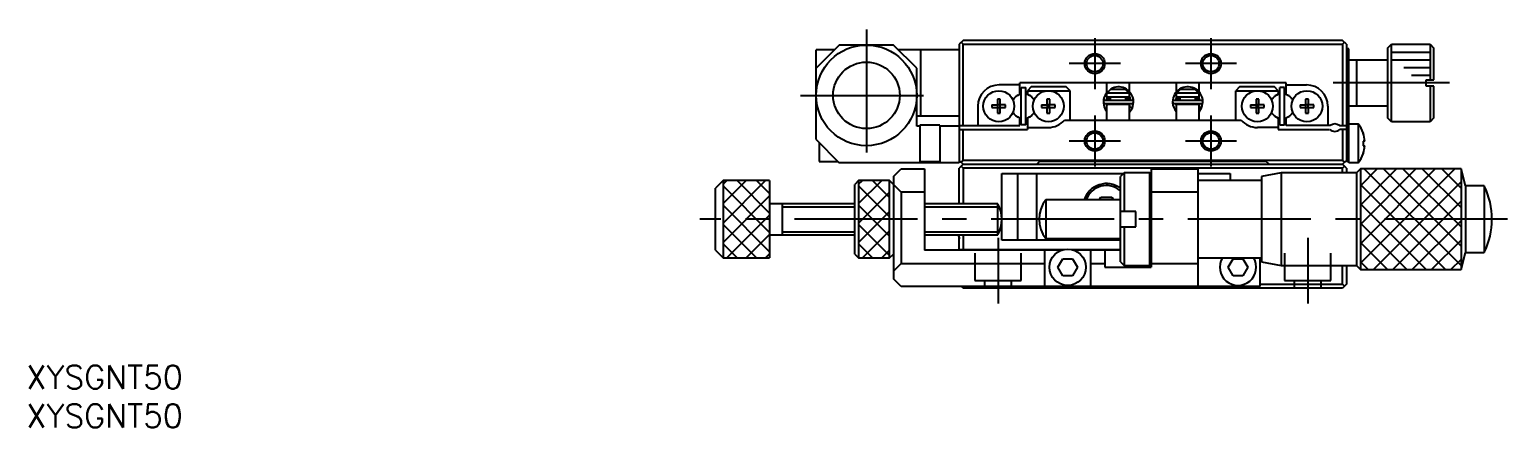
# Model space of a CAD drawing. Extents: x 0 to 426, y -8 to 269.
# Drawn here: x 0.4 to 191.3, y -8 to 43.4 of the extents above; entities that cross this region are included whole.
import ezdxf

# ---------------------------------------------------------------- set-up
doc = ezdxf.new("R2010")
doc.units = 0
doc.header["$LTSCALE"] = 0.5
doc.linetypes.add('CENTER', pattern=[50.8, 31.75, -6.35, 6.35, -6.35])
doc.linetypes.add('DASHED', pattern=[19.05, 12.7, -6.35])
for name, color, linetype in [('MSM_CENTER', 1, 'CENTER'), ('MSM_CONTINUOUS', 7, 'CONTINUOUS'), ('MSM_DASHED', 4, 'DASHED'), ('MSM_NARROW', 5, 'CONTINUOUS'), ('MSM_PART_NUMBER', 7, 'CONTINUOUS')]:
    doc.layers.add(name, color=color, linetype=linetype)
doc.styles.get("Standard").update_dxf_attribs({"font": 'txt.shx', "height": 3, "bigfont": 'bigfont.shx'})

# ---------------------------------------------------------------- blocks, each defined once
blk = doc.blocks.new('*U2')
at = {"layer": 'MSM_PART_NUMBER'}
blk.add_text('XYSGNT50', height=3, dxfattribs=at).set_placement((0, -3))
blk = doc.blocks.new('*U3')
at = {"layer": 'MSM_PART_NUMBER'}
blk.add_text('XYSGNT50', height=3, dxfattribs=at).set_placement((0, -8))

msp = doc.modelspace()

# ---------------------------------------------------------------- linework, layer by layer
at = {"layer": 'MSM_CENTER'}
for p, q in [((108.47, 43.4), (108.47, 26.4)), ((137.97, 42.3), (137.97, 35.7)), ((152.97, 42.3), (152.97, 35.7)), ((141.27, 39), (134.67, 39)), ((156.27, 39), (149.67, 39)), ((183.77, 36.5), (168.77, 36.5)), ((99.97, 34.9), (116.97, 34.9)), ((137.97, 32.3), (137.97, 25.7)), ((152.97, 32.3), (152.97, 25.7)), ((141.27, 29), (134.67, 29)), ((156.27, 29), (149.67, 29)), ((191.27, 18.9), (86.97, 18.9)), ((125.47, 16.5), (125.47, 8)), ((165.47, 16.5), (165.47, 8))]:
    msp.add_line(p, q, dxfattribs=at)
at = {"layer": 'MSM_CONTINUOUS'}
for p, q in [((120.97, 42), (120.47, 41.5)), ((169.97, 42), (120.97, 42)), ((170.47, 41.5), (169.97, 42)), ((104.97, 41.4), (101.97, 38.4)), ((101.97, 29.2), (101.97, 40.8)), ((104.37, 40.8), (101.97, 40.8)), ((111.97, 41.4), (104.97, 41.4)), ((114.97, 38.4), (111.97, 41.4)), ((120.47, 40.8), (112.57, 40.8)), ((115.47, 40.8), (115.47, 32.2)), ((120.47, 41.5), (120.47, 31)), ((120.97, 41.5), (120.72, 41.75)), ((120.97, 31), (120.97, 41.5)), ((120.97, 41.5), (169.97, 41.5)), ((170.22, 41.75), (169.97, 41.5)), ((169.97, 41.5), (169.97, 31)), ((170.47, 41.5), (170.47, 26.4)), ((170.77, 40.9), (170.47, 40.9)), ((170.77, 26.2), (170.77, 40.9)), ((175.77, 41), (176.27, 41.5)), ((175.77, 41), (175.77, 32)), ((176.27, 31.5), (176.27, 41.5)), ((176.27, 41.5), (181.27, 41.5)), ((181.27, 41.5), (181.27, 36.9)), ((181.27, 41.5), (181.77, 41)), ((181.77, 36.9), (181.77, 41)), ((114.97, 30.9), (114.97, 38.4)), ((170.77, 39.5), (175.77, 39.5)), ((171.77, 39.5), (171.77, 33.5)), ((162.67, 36.5), (128.27, 36.5)), ((128.27, 35.04), (128.27, 36.5)), ((139.47, 36.5), (139.47, 34.7)), ((142.47, 35.36), (142.47, 36.5)), ((148.47, 36.5), (148.47, 35.28)), ((151.47, 35.3), (151.47, 36.5)), ((162.67, 35.04), (162.67, 36.5)), ((180.77, 36.1), (180.77, 36.9)), ((180.77, 36.9), (181.77, 36.9)), ((125.75, 34.39), (125.39, 34.39)), ((125.39, 34.39), (125.39, 33.68)), ((128.27, 36.25), (125.62, 36.25)), ((125.75, 33.68), (125.75, 34.39)), ((127.97, 34.87), (128.27, 35.04)), ((128.47, 31.1), (128.47, 35.9)), ((128.47, 35.9), (129.07, 35.9)), ((129.07, 31.1), (129.07, 35.9)), ((129.77, 36), (129.27, 35.5)), ((129.27, 35.5), (134.77, 35.5)), ((129.27, 35.5), (129.27, 35.04)), ((129.27, 35.04), (129.56, 34.87)), ((134.27, 36), (129.77, 36)), ((131.79, 34.39), (131.79, 33.68)), ((132.15, 34.39), (131.79, 34.39)), ((132.15, 33.68), (132.15, 34.39)), ((134.77, 35.5), (134.27, 36)), ((134.77, 31.7), (134.77, 35.5)), ((140.04, 35.72), (139.46, 35.2)), ((142.47, 35.2), (139.47, 35.2)), ((139.47, 34.7), (142.47, 34.7)), ((139.49, 34.24), (139.63, 34.7)), ((139.52, 35.2), (140.05, 35.7)), ((139.55, 34.5), (139.97, 34.5)), ((139.97, 34.7), (139.97, 34.24)), ((140.05, 35.7), (141.88, 35.7)), ((141.88, 35.7), (142.41, 35.2)), ((141.97, 34.24), (141.97, 34.7)), ((141.97, 34.5), (142.47, 34.5)), ((142.43, 34.7), (142.57, 34.24)), ((142.47, 35.36), (142.47, 35.36)), ((142.47, 35.36), (142.47, 35.36)), ((142.47, 34.7), (142.47, 35.2)), ((142.47, 34.5), (142.47, 34.63)), ((148.44, 34.25), (148.57, 34.7)), ((148.47, 35.28), (148.47, 35.28)), ((148.47, 35.28), (148.47, 35.28)), ((151.47, 35.2), (148.47, 35.2)), ((148.47, 35.2), (148.47, 34.7)), ((148.47, 34.7), (151.47, 34.7)), ((148.49, 34.5), (148.97, 34.5)), ((148.52, 35.2), (149.05, 35.7)), ((148.97, 34.7), (148.97, 34.25)), ((149.05, 35.7), (150.88, 35.7)), ((150.88, 35.7), (151.41, 35.2)), ((150.97, 34.25), (150.97, 34.7)), ((150.97, 34.5), (151.47, 34.5)), ((151.38, 34.7), (151.51, 34.25)), ((151.47, 35.3), (151.47, 35.3)), ((151.47, 34.7), (151.47, 35.2)), ((156.67, 36), (156.17, 35.5)), ((156.17, 35.5), (161.67, 35.5)), ((156.17, 31.7), (156.17, 35.5)), ((161.17, 36), (156.67, 36)), ((158.79, 34.39), (158.79, 33.68)), ((159.15, 34.39), (158.79, 34.39)), ((159.15, 33.68), (159.15, 34.39)), ((161.67, 35.5), (161.17, 36)), ((161.67, 35.04), (161.37, 34.87)), ((161.67, 35.5), (161.67, 35.04)), ((161.87, 31.1), (161.87, 35.9)), ((162.47, 35.9), (161.87, 35.9)), ((162.47, 31.1), (162.47, 35.9)), ((162.67, 36.25), (165.32, 36.25)), ((162.96, 34.87), (162.67, 35.04)), ((165.19, 34.39), (165.19, 33.68)), ((165.55, 34.39), (165.19, 34.39)), ((165.55, 33.68), (165.55, 34.39)), ((181.77, 36.1), (180.77, 36.1)), ((181.27, 36.1), (181.27, 31.5)), ((181.77, 32), (181.77, 36.1)), ((122.87, 33.5), (122.87, 31)), ((124.68, 33.68), (125.39, 33.68)), ((124.68, 33.68), (124.68, 33.32)), ((124.68, 33.32), (125.39, 33.32)), ((125.4, 33.67), (125.39, 33.68)), ((125.4, 33.33), (125.39, 33.32)), ((125.39, 33.32), (125.39, 32.61)), ((125.39, 32.61), (125.75, 32.61)), ((125.73, 33.67), (125.4, 33.67)), ((125.4, 33.67), (125.4, 33.33)), ((125.4, 33.33), (125.73, 33.33)), ((125.73, 33.67), (125.75, 33.68)), ((125.73, 33.33), (125.73, 33.67)), ((125.73, 33.33), (125.75, 33.32)), ((126.45, 33.68), (125.75, 33.68)), ((125.75, 33.32), (126.45, 33.32)), ((125.75, 32.61), (125.75, 33.32)), ((126.45, 33.32), (126.45, 33.68)), ((131.08, 33.68), (131.79, 33.68)), ((131.08, 33.68), (131.08, 33.32)), ((131.08, 33.32), (131.79, 33.32)), ((131.8, 33.67), (131.79, 33.68)), ((131.8, 33.33), (131.79, 33.32)), ((131.79, 33.32), (131.79, 32.61)), ((131.79, 32.61), (132.15, 32.61)), ((131.8, 33.67), (131.8, 33.33)), ((132.13, 33.67), (131.8, 33.67)), ((131.8, 33.33), (132.13, 33.33)), ((132.13, 33.67), (132.15, 33.68)), ((132.13, 33.33), (132.13, 33.67)), ((132.13, 33.33), (132.15, 33.32)), ((132.85, 33.68), (132.15, 33.68)), ((132.15, 33.32), (132.85, 33.32)), ((132.15, 32.61), (132.15, 33.32)), ((132.85, 33.32), (132.85, 33.68)), ((139.08, 34.02), (139.09, 33.91)), ((139.22, 33.33), (139.22, 33.33)), ((139.22, 33.33), (139.22, 33.32)), ((139.22, 33.33), (139.22, 33.33)), ((139.22, 33.33), (139.22, 33.33)), ((139.22, 33.32), (139.22, 33.32)), ((139.22, 33.32), (139.22, 33.32)), ((139.22, 33.32), (139.22, 33.32)), ((139.22, 33.32), (139.22, 33.31)), ((139.22, 33.31), (139.24, 33.27)), ((139.24, 33.27), (139.26, 33.22)), ((139.24, 33.27), (139.24, 33.27)), ((139.24, 33.27), (139.24, 33.27)), ((142.78, 34.24), (139.28, 34.24)), ((139.28, 33.84), (142.78, 33.84)), ((142.47, 33.7), (139.47, 33.7)), ((139.47, 33.7), (139.47, 31.7)), ((139.52, 33.7), (139.49, 33.84)), ((139.63, 33.7), (139.88, 33.84)), ((139.97, 33.84), (139.97, 33.7)), ((141.97, 33.7), (141.97, 33.84)), ((142.18, 33.84), (142.43, 33.7)), ((142.47, 31.7), (142.47, 33.7)), ((142.47, 33.63), (142.47, 33.45)), ((142.48, 33.4), (142.47, 33.41)), ((142.47, 33.41), (142.47, 33.41)), ((142.82, 33.26), (142.47, 33.4)), ((142.47, 32.72), (142.82, 33.27)), ((142.49, 33.39), (142.48, 33.4)), ((142.48, 33.4), (142.48, 33.4)), ((142.5, 33.39), (142.49, 33.39)), ((142.51, 33.38), (142.5, 33.39)), ((142.52, 33.38), (142.51, 33.38)), ((142.53, 33.37), (142.52, 33.38)), ((142.54, 33.36), (142.53, 33.37)), ((142.56, 33.36), (142.54, 33.36)), ((142.57, 33.35), (142.56, 33.36)), ((142.58, 33.35), (142.57, 33.35)), ((142.6, 33.34), (142.58, 33.35)), ((142.61, 33.33), (142.6, 33.34)), ((142.63, 33.33), (142.61, 33.33)), ((142.64, 33.32), (142.63, 33.33)), ((142.65, 33.31), (142.64, 33.32)), ((142.67, 33.31), (142.65, 33.31)), ((142.68, 33.3), (142.67, 33.31)), ((142.7, 33.3), (142.68, 33.3)), ((142.71, 33.29), (142.7, 33.3)), ((142.72, 33.29), (142.71, 33.29)), ((142.74, 33.28), (142.72, 33.29)), ((142.75, 33.28), (142.74, 33.28)), ((142.76, 33.28), (142.75, 33.28)), ((142.77, 33.27), (142.76, 33.28)), ((142.78, 33.27), (142.77, 33.27)), ((142.79, 33.27), (142.78, 33.27)), ((142.8, 33.27), (142.79, 33.27)), ((142.81, 33.27), (142.8, 33.27)), ((142.8, 33.27), (142.8, 33.27)), ((142.83, 33.81), (142.81, 33.84)), ((142.81, 33.84), (142.81, 33.84)), ((142.82, 33.27), (142.81, 33.27)), ((142.82, 33.27), (142.98, 34.01)), ((142.82, 33.27), (142.84, 33.3)), ((142.82, 33.27), (142.82, 33.27)), ((142.82, 33.27), (142.82, 33.27)), ((142.82, 33.27), (142.82, 33.27)), ((142.82, 33.27), (142.82, 33.27)), ((142.84, 33.77), (142.83, 33.81)), ((142.85, 33.74), (142.84, 33.77)), ((142.84, 33.3), (142.85, 33.33)), ((142.86, 33.71), (142.85, 33.74)), ((142.85, 33.33), (142.86, 33.37)), ((142.87, 33.67), (142.86, 33.71)), ((142.86, 33.37), (142.87, 33.4)), ((142.87, 33.64), (142.87, 33.67)), ((142.88, 33.61), (142.87, 33.64)), ((142.87, 33.43), (142.88, 33.47)), ((142.87, 33.4), (142.87, 33.43)), ((142.88, 33.57), (142.88, 33.61)), ((142.88, 33.54), (142.88, 33.57)), ((142.88, 33.5), (142.88, 33.54)), ((142.88, 33.47), (142.88, 33.5)), ((148.02, 34.03), (148.03, 33.93)), ((148.16, 33.34), (148.16, 33.34)), ((148.16, 33.34), (148.16, 33.34)), ((148.16, 33.34), (148.16, 33.34)), ((148.16, 33.34), (148.16, 33.33)), ((148.16, 33.33), (148.16, 33.33)), ((148.16, 33.33), (148.16, 33.33)), ((148.16, 33.33), (148.16, 33.33)), ((148.16, 33.33), (148.16, 33.32)), ((148.16, 33.32), (148.18, 33.28)), ((148.18, 33.28), (148.18, 33.28)), ((148.18, 33.28), (148.18, 33.28)), ((148.18, 33.28), (148.21, 33.23)), ((151.72, 34.25), (148.22, 34.25)), ((148.22, 33.85), (151.72, 33.85)), ((148.46, 33.7), (148.44, 33.85)), ((148.47, 33.69), (148.46, 33.7)), ((151.47, 33.7), (148.47, 33.7)), ((148.47, 33.7), (148.47, 31.7)), ((148.57, 33.7), (148.82, 33.85)), ((148.97, 33.85), (148.97, 33.7)), ((150.97, 33.7), (150.97, 33.85)), ((151.12, 33.85), (151.38, 33.7)), ((151.47, 31.7), (151.47, 33.7)), ((151.48, 33.38), (151.47, 33.39)), ((151.76, 33.27), (151.47, 33.38)), ((151.47, 32.79), (151.77, 33.28)), ((151.49, 33.37), (151.48, 33.38)), ((151.5, 33.37), (151.49, 33.37)), ((151.52, 33.36), (151.5, 33.37)), ((151.53, 33.35), (151.52, 33.36)), ((151.54, 33.35), (151.53, 33.35)), ((151.56, 33.34), (151.54, 33.35)), ((151.57, 33.33), (151.56, 33.34)), ((151.59, 33.33), (151.57, 33.33)), ((151.6, 33.32), (151.59, 33.33)), ((151.62, 33.32), (151.6, 33.32)), ((151.63, 33.31), (151.62, 33.32)), ((151.65, 33.31), (151.63, 33.31)), ((151.66, 33.3), (151.65, 33.31)), ((151.67, 33.3), (151.66, 33.3)), ((151.69, 33.29), (151.67, 33.3)), ((151.7, 33.29), (151.69, 33.29)), ((151.71, 33.29), (151.7, 33.29)), ((151.72, 33.28), (151.71, 33.29)), ((151.73, 33.28), (151.72, 33.28)), ((151.74, 33.28), (151.73, 33.28)), ((151.75, 33.28), (151.74, 33.28)), ((151.76, 33.85), (151.75, 33.85)), ((151.76, 33.28), (151.75, 33.28)), ((151.75, 33.28), (151.75, 33.28)), ((151.76, 33.28), (151.92, 34.02)), ((151.77, 33.82), (151.76, 33.85)), ((151.76, 33.28), (151.76, 33.27)), ((151.77, 33.28), (151.76, 33.28)), ((151.76, 33.28), (151.76, 33.28)), ((151.76, 33.28), (151.76, 33.28)), ((151.78, 33.78), (151.77, 33.82)), ((151.77, 33.28), (151.78, 33.31)), ((151.77, 33.28), (151.77, 33.28)), ((151.79, 33.75), (151.78, 33.78)), ((151.78, 33.31), (151.79, 33.34)), ((151.8, 33.72), (151.79, 33.75)), ((151.79, 33.34), (151.8, 33.38)), ((151.81, 33.68), (151.8, 33.72)), ((151.8, 33.38), (151.81, 33.41)), ((151.81, 33.65), (151.81, 33.68)), ((151.82, 33.62), (151.81, 33.65)), ((151.81, 33.44), (151.82, 33.48)), ((151.81, 33.41), (151.81, 33.44)), ((151.82, 33.58), (151.82, 33.62)), ((151.82, 33.55), (151.82, 33.58)), ((151.82, 33.51), (151.82, 33.55)), ((151.82, 33.48), (151.82, 33.51)), ((158.08, 33.68), (158.79, 33.68)), ((158.08, 33.68), (158.08, 33.32)), ((158.08, 33.32), (158.79, 33.32)), ((158.8, 33.67), (158.79, 33.68)), ((158.8, 33.33), (158.79, 33.32)), ((158.79, 33.32), (158.79, 32.61)), ((158.79, 32.61), (159.15, 32.61)), ((158.8, 33.67), (158.8, 33.33)), ((159.13, 33.67), (158.8, 33.67)), ((158.8, 33.33), (159.13, 33.33)), ((159.13, 33.67), (159.15, 33.68)), ((159.13, 33.33), (159.13, 33.67)), ((159.13, 33.33), (159.15, 33.32)), ((159.85, 33.68), (159.15, 33.68)), ((159.15, 33.32), (159.85, 33.32)), ((159.15, 32.61), (159.15, 33.32)), ((159.85, 33.32), (159.85, 33.68)), ((164.48, 33.68), (165.19, 33.68)), ((164.48, 33.68), (164.48, 33.32)), ((164.48, 33.32), (165.19, 33.32)), ((165.2, 33.67), (165.19, 33.68)), ((165.2, 33.33), (165.19, 33.32)), ((165.19, 33.32), (165.19, 32.61)), ((165.19, 32.61), (165.55, 32.61)), ((165.53, 33.67), (165.2, 33.67)), ((165.2, 33.67), (165.2, 33.33)), ((165.2, 33.33), (165.53, 33.33)), ((165.53, 33.67), (165.55, 33.68)), ((165.53, 33.33), (165.53, 33.67)), ((165.53, 33.33), (165.55, 33.32)), ((166.25, 33.68), (165.55, 33.68)), ((165.55, 33.32), (166.25, 33.32)), ((165.55, 32.61), (165.55, 33.32)), ((166.25, 33.32), (166.25, 33.68)), ((168.07, 33.5), (168.07, 31)), ((175.77, 33.5), (170.77, 33.5)), ((120.47, 32.2), (114.97, 32.2)), ((115.37, 30.9), (114.97, 30.9)), ((115.37, 31.05), (115.37, 26.35)), ((117.97, 31.05), (115.37, 31.05)), ((117.97, 31.05), (117.97, 26.2)), ((120.47, 30.9), (117.97, 30.9)), ((120.47, 31), (128.27, 31)), ((120.47, 30.9), (120.47, 26.2)), ((128.27, 31.96), (127.97, 32.13)), ((128.27, 31), (128.27, 31.96)), ((129.07, 31.1), (128.47, 31.1)), ((129.56, 32.13), (129.27, 31.96)), ((129.27, 31.96), (129.27, 30.5)), ((129.27, 30.75), (131.97, 30.75)), ((134.04, 31.7), (156.89, 31.7)), ((161.67, 30.75), (158.97, 30.75)), ((161.37, 32.13), (161.67, 31.96)), ((161.67, 31.96), (161.67, 30.5)), ((161.87, 31.1), (162.47, 31.1)), ((162.67, 31.96), (162.96, 32.13)), ((162.67, 31), (162.67, 31.96)), ((168.37, 31), (162.67, 31)), ((169.57, 31), (170.47, 31)), ((170.77, 31.2), (171.99, 31.2)), ((171.99, 31.2), (171.99, 26.2)), ((176.27, 31.5), (175.77, 32)), ((181.27, 31.5), (176.27, 31.5)), ((181.77, 32), (181.27, 31.5)), ((101.97, 29.2), (104.97, 26.2)), ((102.37, 28.8), (102.37, 26.35)), ((120.47, 30.5), (129.27, 30.5)), ((120.97, 26.5), (120.97, 30.5)), ((161.67, 30.5), (168.3, 30.5)), ((170.47, 30.5), (169.63, 30.5)), ((169.97, 30.5), (169.97, 26.5)), ((172.63, 30.05), (172.63, 30.02)), ((172.63, 29), (172.63, 28.4)), ((172.84, 29), (172.63, 29)), ((172.63, 28.4), (172.84, 28.4)), ((172.63, 27.38), (172.63, 27.35)), ((102.37, 26.35), (104.82, 26.35)), ((120.47, 26.2), (104.97, 26.2)), ((111.97, 24.4), (112.97, 25.4)), ((112.97, 25.4), (115.97, 25.4)), ((115.37, 26.35), (117.97, 26.35)), ((115.97, 25.4), (115.97, 14.9)), ((120.47, 26.5), (120.97, 26)), ((120.97, 26), (120.47, 25.5)), ((120.47, 20.9), (120.47, 25.5)), ((120.72, 26.25), (120.97, 26.5)), ((120.72, 25.75), (120.97, 25.5)), ((169.97, 26.5), (120.97, 26.5)), ((120.97, 26), (169.97, 26)), ((169.97, 25.5), (120.97, 25.5)), ((120.97, 25.5), (120.97, 20.9)), ((130.82, 26.35), (130.47, 26)), ((160.12, 26.35), (130.82, 26.35)), ((141.77, 24.9), (141.27, 24.4)), ((141.77, 24.9), (141.77, 19.9)), ((145.07, 24.9), (141.77, 24.9)), ((145.07, 12.9), (145.07, 24.9)), ((145.27, 24.7), (145.07, 24.9)), ((145.27, 25.4), (145.27, 12.7)), ((145.27, 25.4), (151.27, 25.4)), ((151.27, 25.4), (151.27, 10.2)), ((162.02, 24.9), (159.52, 24.4)), ((160.47, 26), (160.12, 26.35)), ((162.02, 24.9), (162.02, 12.9)), ((171.77, 24.9), (162.02, 24.9)), ((169.97, 26), (170.47, 26.5)), ((169.97, 26.5), (170.22, 26.25)), ((170.47, 25.5), (169.97, 26)), ((169.97, 25.5), (170.22, 25.75)), ((169.97, 24.9), (169.97, 25.5)), ((170.47, 26.4), (170.77, 26.4)), ((170.47, 25.5), (170.47, 24.9)), ((171.99, 26.2), (170.77, 26.2)), ((172.27, 25.4), (171.77, 24.9)), ((171.77, 24.9), (171.77, 12.9)), ((172.27, 25.4), (172.27, 12.4)), ((185.27, 25.4), (172.27, 25.4)), ((185.27, 25.4), (185.27, 12.4)), ((185.85, 23.2), (185.27, 25.4)), ((89.97, 23.9), (88.97, 22.9)), ((89.97, 23.9), (89.97, 13.9)), ((95.97, 23.9), (89.97, 23.9)), ((95.97, 23.9), (95.97, 13.9)), ((107.47, 23.9), (106.97, 23.4)), ((106.97, 14.4), (106.97, 23.4)), ((107.47, 23.9), (107.47, 13.9)), ((111.47, 23.9), (107.47, 23.9)), ((111.47, 13.9), (111.47, 23.9)), ((112.97, 22.4), (111.47, 23.9)), ((111.97, 24.4), (111.97, 11.2)), ((125.97, 24.8), (141.67, 24.8)), ((125.97, 16.2), (125.97, 24.8)), ((127.97, 24.8), (127.97, 16.2)), ((130.47, 16.2), (130.47, 24.8)), ((141.27, 13.4), (141.27, 24.4)), ((145.17, 24.8), (145.27, 24.8)), ((151.27, 24.8), (155.47, 24.8)), ((159.52, 23.9), (151.27, 23.9)), ((155.47, 24.8), (155.47, 23.9)), ((159.52, 24.4), (159.52, 13.4)), ((185.85, 23.2), (185.85, 14.6)), ((188.27, 23.2), (185.85, 23.2)), ((188.27, 23.2), (188.27, 14.6)), ((88.97, 14.9), (88.97, 22.9)), ((112.97, 22.4), (112.97, 13.2)), ((115.97, 22.4), (112.97, 22.4)), ((131.64, 21.4), (131.64, 16.4)), ((141.27, 21.4), (131.64, 21.4)), ((138.54, 21.4), (138.74, 21.75)), ((138.74, 21.75), (140.19, 21.75)), ((140.19, 21.75), (140.39, 21.4)), ((151.27, 22.4), (145.27, 22.4)), ((106.97, 20.9), (95.97, 20.9)), ((97.57, 20.9), (97.57, 16.9)), ((125.43, 20.9), (115.97, 20.9)), ((125.43, 16.9), (125.43, 20.9)), ((143.27, 19.9), (141.27, 19.9)), ((143.27, 17.9), (143.27, 19.9)), ((141.27, 17.9), (143.27, 17.9)), ((141.77, 17.9), (141.77, 12.9)), ((95.97, 16.9), (106.97, 16.9)), ((115.97, 16.9), (125.43, 16.9)), ((120.4, 16.61), (120.39, 16.61)), ((120.47, 14.9), (120.47, 16.9)), ((120.97, 16.9), (120.97, 15)), ((141.27, 16.2), (125.97, 16.2)), ((131.64, 16.4), (141.27, 16.4)), ((88.97, 14.9), (89.97, 13.9)), ((89.97, 13.9), (95.97, 13.9)), ((106.97, 14.4), (107.47, 13.9)), ((107.47, 13.9), (111.47, 13.9)), ((111.47, 13.9), (111.97, 14.4)), ((133.64, 14.9), (115.97, 14.9)), ((120.47, 15), (133.98, 15)), ((121.87, 15), (121.87, 14.9)), ((131.47, 14.9), (131.47, 10.2)), ((133.2, 12.7), (133.83, 13.8)), ((133.83, 13.8), (135.1, 13.8)), ((134.95, 15), (141.27, 15)), ((135.1, 13.8), (135.74, 12.7)), ((141.27, 14.9), (135.29, 14.9)), ((137.47, 10.2), (137.47, 14.9)), ((139.27, 14.9), (139.27, 12.7)), ((141.27, 13.4), (141.77, 12.9)), ((151.27, 13.9), (159.52, 13.9)), ((155.2, 12.7), (155.83, 13.8)), ((155.83, 13.8), (157.1, 13.8)), ((157.1, 13.8), (157.74, 12.7)), ((159.27, 13.9), (159.27, 10.2)), ((159.52, 13.4), (162.02, 12.9)), ((185.27, 12.4), (185.85, 14.6)), ((185.85, 14.6), (188.27, 14.6)), ((111.97, 12.2), (112.97, 13.2)), ((112.97, 13.2), (131.47, 13.2)), ((133.83, 11.6), (133.2, 12.7)), ((135.1, 11.6), (133.83, 11.6)), ((135.74, 12.7), (135.1, 11.6)), ((137.47, 13.2), (139.27, 13.2)), ((139.27, 12.7), (145.27, 12.7)), ((141.77, 12.9), (145.07, 12.9)), ((145.07, 12.9), (145.27, 13.1)), ((145.27, 13.2), (151.27, 13.2)), ((155.83, 11.6), (155.2, 12.7)), ((157.1, 11.6), (155.83, 11.6)), ((157.74, 12.7), (157.1, 11.6)), ((162.02, 12.9), (171.77, 12.9)), ((169.97, 10.5), (169.97, 12.9)), ((170.47, 12.9), (170.47, 10.5)), ((171.77, 12.9), (172.27, 12.4)), ((172.27, 12.4), (185.27, 12.4)), ((112.97, 10.2), (111.97, 11.2)), ((159.27, 10.2), (112.97, 10.2)), ((120.97, 10), (120.77, 10.2)), ((169.97, 10), (120.97, 10)), ((159.27, 10.5), (169.97, 10.5)), ((170.22, 10.25), (169.97, 10.5)), ((170.47, 10.5), (169.97, 10))]:
    msp.add_line(p, q, dxfattribs=at)
for centre, radius in [((108.47, 34.9), 6.5), ((108.47, 34.9), 4.3), ((137.97, 39), 1.06), ((152.97, 39), 1.06), ((125.57, 33.5), 2), ((131.97, 33.5), 2), ((158.97, 33.5), 2), ((165.37, 33.5), 2), ((137.97, 29), 1.06), ((152.97, 29), 1.06), ((134.47, 12.7), 2.35)]:
    msp.add_circle(centre, radius, dxfattribs=at)
for centre, radius, start, end in [((125.62, 33.5), 2.75, 90, 180), ((128.88, 33.38), 1.75, 134.9956, 148.1135), ((128.77, 33.5), 1.59, 135, 149.5668), ((128.77, 33.5), 1.59, 120, 135), ((128.77, 33.5), 1.59, 100.8931, 120), ((128.77, 33.5), 1.59, 60, 79.107), ((128.77, 33.5), 1.59, 45, 60), ((128.65, 33.38), 1.75, 31.8865, 45.0044), ((128.77, 33.5), 1.59, 30.4333, 45), ((141.03, 34.04), 1.95, 143.5089, 179.1626), ((141.03, 34.04), 1.95, 65.3954, 120.515), ((141.02, 34.03), 1.96, 35.9292, 65.2961), ((141.02, 34.03), 1.96, 0.758, 35.7648), ((149.97, 34.05), 1.95, 65.3921, 179.1827), ((149.97, 34.04), 1.96, 35.9292, 65.2961), ((149.97, 34.05), 1.96, 0.7581, 35.7649), ((162.28, 33.38), 1.75, 134.9956, 148.1135), ((162.17, 33.5), 1.59, 135, 149.5667), ((162.17, 33.5), 1.59, 120, 135), ((162.17, 33.5), 1.59, 100.893, 120), ((162.17, 33.5), 1.59, 60, 79.1069), ((162.17, 33.5), 1.59, 45, 60), ((162.05, 33.38), 1.75, 31.8865, 45.0044), ((162.17, 33.5), 1.59, 30.4332, 45), ((165.32, 33.5), 2.75, 0, 90), ((128.88, 33.62), 1.75, 211.8865, 225.0044), ((128.77, 33.5), 1.59, 210.4332, 225), ((128.77, 33.5), 1.59, 315, 329.5667), ((128.65, 33.62), 1.75, 314.9956, 328.1135), ((139.28, 34.04), 0.2, 90, 270), ((141.04, 34.04), 1.96, 183.6908, 216.4393), ((142.78, 34.04), 0.2, 270, 90), ((148.22, 34.05), 0.2, 90, 270), ((149.98, 34.05), 1.96, 183.6812, 219.2262), ((151.72, 34.05), 0.2, 270, 90), ((162.28, 33.62), 1.75, 211.8865, 225.0044), ((162.17, 33.5), 1.59, 210.4333, 225), ((162.17, 33.5), 1.59, 315, 329.5668), ((162.05, 33.62), 1.75, 314.9956, 328.1135), ((128.77, 33.5), 1.59, 225, 240), ((128.77, 33.5), 1.59, 240, 259.1069), ((128.77, 33.5), 1.59, 280.893, 300), ((128.77, 33.5), 1.59, 300, 315), ((131.97, 33.5), 2.75, 270, 319.1148), ((158.97, 33.5), 2.75, 220.8852, 270), ((162.17, 33.5), 1.59, 225, 240), ((162.17, 33.5), 1.59, 240, 259.107), ((162.17, 33.5), 1.59, 280.8931, 300), ((162.17, 33.5), 1.59, 300, 315), ((168.97, 30.2), 1, 53.1301, 126.8699), ((168.87, 28.7), 4, 19.7246, 38.6822), ((168.97, 31.25), 1, 228.5904, 311.4096), ((168.87, 28.7), 3.99, 4.3134, 19.2682), ((168.87, 28.7), 4, 321.3178, 340.2754), ((168.87, 28.7), 3.99, 340.7318, 355.6866), ((139.47, 20.5), 3, 53.1301, 162.5425), ((139.47, 20.5), 2.75, 49.1148, 160.8967), ((179.52, 18.9), 9.75, 333.8162, 26.1838), ((134.77, 18.9), 4, 141.3178, 218.6822), ((121.97, 18.9), 4, 330, 30), ((125.47, 20.5), 1.25, 292.3483, 293.5782), ((123.47, 17.5), 3.19, 190.8243, 196.1067), ((123.47, 17.5), 3.2, 196.1225, 200.3641), ((156.47, 12.7), 2.35, 149.2936, 30.7064)]:
    msp.add_arc(centre, radius, start, end, dxfattribs=at)
at = {"layer": 'MSM_DASHED'}
for p, q in [((122.47, 14.5), (122.47, 11)), ((128.47, 11), (128.47, 14.5)), ((162.47, 14.5), (162.47, 11)), ((168.47, 11), (168.47, 14.5)), ((122.47, 11), (128.47, 11)), ((123.72, 11), (123.72, 10)), ((127.22, 10), (127.22, 11)), ((162.47, 11), (168.47, 11)), ((163.72, 11), (163.72, 10)), ((167.22, 10), (167.22, 11))]:
    msp.add_line(p, q, dxfattribs=at)
at = {"layer": 'MSM_NARROW'}
for p, q in [((176.27, 40.5), (181.27, 40.5)), ((176.27, 39.5), (181.27, 39.5)), ((177.87, 38.5), (181.27, 38.5)), ((178.87, 37.5), (181.27, 37.5)), ((172.27, 18.21), (179.45, 25.4)), ((172.27, 15.71), (181.95, 25.4)), ((172.27, 13.21), (184.45, 25.4)), ((172.27, 20.71), (176.95, 25.4)), ((172.27, 23.21), (174.45, 25.4)), ((172.77, 25.4), (185.27, 12.9)), ((175.27, 25.4), (185.27, 15.4)), ((177.77, 25.4), (185.27, 17.9)), ((180.27, 25.4), (185.27, 20.4)), ((182.77, 25.4), (185.27, 22.9)), ((89.97, 18.41), (95.45, 23.9)), ((89.97, 23.41), (90.45, 23.9)), ((89.97, 20.91), (92.95, 23.9)), ((89.97, 23.2), (95.97, 17.2)), ((91.77, 23.9), (95.97, 19.7)), ((94.27, 23.9), (95.97, 22.2)), ((107.47, 23.41), (107.95, 23.9)), ((107.47, 20.91), (110.45, 23.9)), ((107.47, 23.2), (111.47, 19.2)), ((109.27, 23.9), (111.47, 21.7)), ((172.27, 23.4), (183.27, 12.4)), ((173.95, 12.4), (185.27, 23.71)), ((89.97, 15.91), (95.97, 21.91)), ((107.47, 18.41), (111.47, 22.41)), ((176.45, 12.4), (185.27, 21.21)), ((89.97, 20.7), (95.97, 14.7)), ((90.45, 13.9), (95.97, 19.41)), ((97.57, 20.52), (106.97, 20.52)), ((107.47, 20.7), (111.47, 16.7)), ((107.47, 15.91), (111.47, 19.91)), ((115.97, 20.52), (125.43, 20.52)), ((172.27, 20.9), (180.77, 12.4)), ((89.97, 18.2), (94.27, 13.9)), ((97.57, 17.28), (106.97, 17.28)), ((107.47, 18.2), (111.47, 14.2)), ((107.95, 13.9), (111.47, 17.41)), ((115.97, 17.28), (125.43, 17.28)), ((172.27, 18.4), (178.27, 12.4)), ((178.95, 12.4), (185.27, 18.71)), ((89.97, 15.7), (91.77, 13.9)), ((92.95, 13.9), (95.97, 16.91)), ((107.47, 15.7), (109.27, 13.9)), ((172.27, 15.9), (175.77, 12.4)), ((181.45, 12.4), (185.27, 16.21)), ((95.45, 13.9), (95.97, 14.41)), ((110.45, 13.9), (111.47, 14.91)), ((172.27, 13.4), (173.27, 12.4)), ((183.95, 12.4), (185.27, 13.71))]:
    msp.add_line(p, q, dxfattribs=at)
for centre in [(137.97, 39), (152.97, 39), (137.97, 29), (152.97, 29)]:
    msp.add_circle(centre, 1.3, dxfattribs=at)

# ---------------------------------------------------------------- block references
at = {"layer": 'MSM_CONTINUOUS'}
for name in ['*U2', '*U3']:
    msp.add_blockref(name, (0, 0), dxfattribs=at)

doc.saveas('drawing.dxf')
